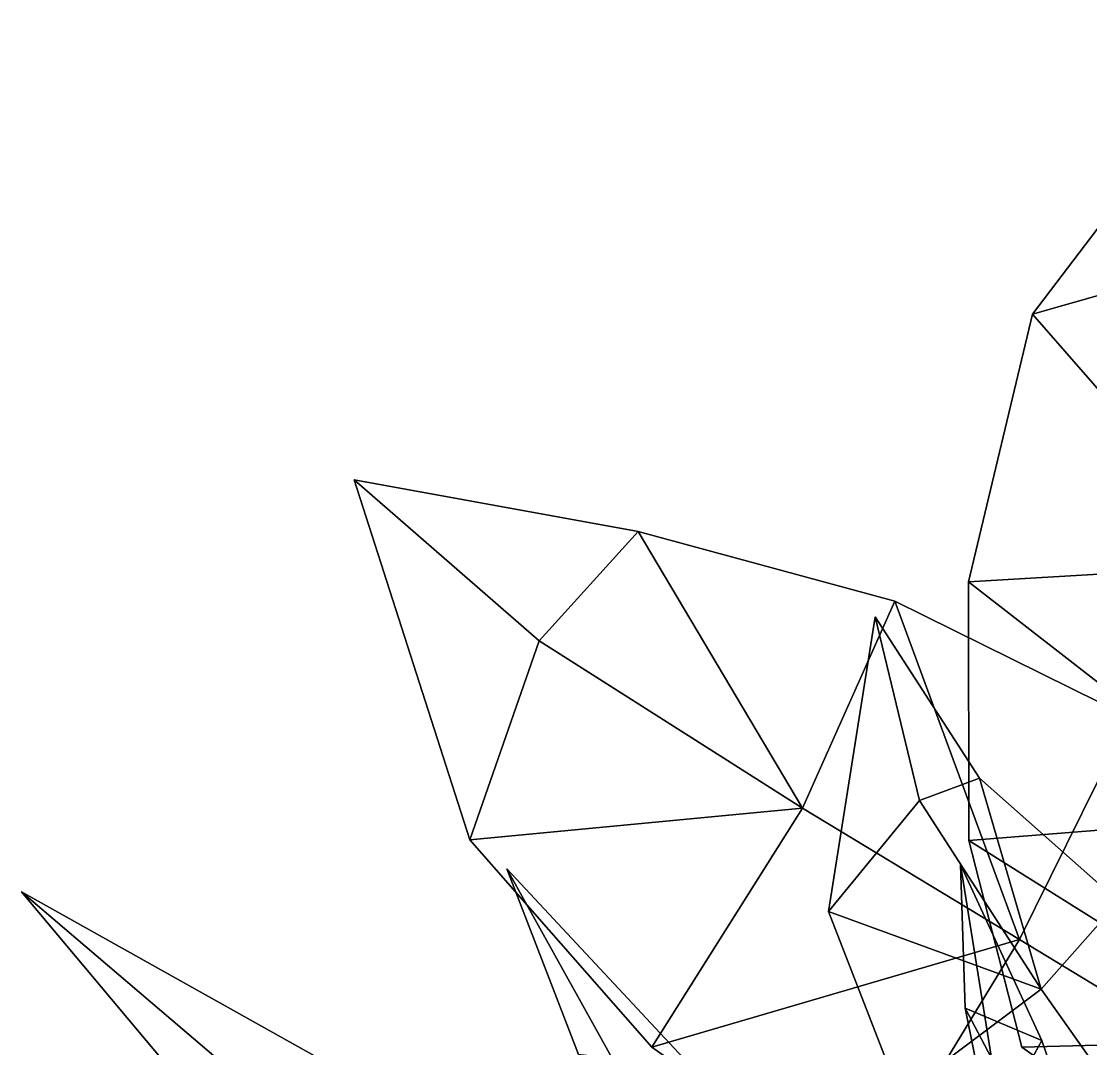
# Model space of a CAD drawing. Header units: metres. Extents: x -219 to 389, y -251 to 301.
# Drawn here: x -205.1 to 12.5, y 91.9 to 300.9 of the extents above; entities that cross this region are included whole.
import ezdxf

# ---------------------------------------------------------------- set-up
doc = ezdxf.new("R2010")
doc.units = ezdxf.units.M

msp = doc.modelspace()

# ---------------------------------------------------------------- linework, layer by layer
at = {"layer": 'Breeder_Leaf', "color": 3}
for points in [[(0.7332, 241.353, 117.2961), (46.03684, 300.9256, 72.5139), (41.9604, 253.1052, 114.8083)], [(0.7332, 241.353, 117.2961), (41.9604, 253.1052, 114.8083), (46.03684, 300.9256, 72.5139)], [(45.3418, 190.2482, 129.6943), (0.7332, 241.353, 117.2961), (41.9604, 253.1052, 114.8083)], [(45.3418, 190.2482, 129.6943), (41.9604, 253.1052, 114.8083), (0.7332, 241.353, 117.2961)], [(-12.2993, 186.8339, 120.4894), (0.7332, 241.353, 117.2961), (45.3418, 190.2482, 129.6943)], [(-12.2993, 186.8339, 120.4894), (45.3418, 190.2482, 129.6943), (0.7332, 241.353, 117.2961)], [(-113.8516, 134.3555, 123.3804), (-137.3377, 207.6249, 82.3104), (-99.712, 174.8899, 122.3722)], [(-113.8516, 134.3555, 123.3804), (-99.712, 174.8899, 122.3722), (-137.3377, 207.6249, 82.3104)], [(-137.3377, 207.6249, 82.3104), (-79.5876, 197.0979, 151.5078), (-99.712, 174.8899, 122.3722)], [(-137.3377, 207.6249, 82.3104), (-99.712, 174.8899, 122.3722), (-79.5876, 197.0979, 151.5078)], [(-99.712, 174.8899, 122.3722), (-79.5876, 197.0979, 151.5078), (-46.1135, 140.7981, 134.5779)], [(-99.712, 174.8899, 122.3722), (-46.1135, 140.7981, 134.5779), (-79.5876, 197.0979, 151.5078)], [(-46.1135, 140.7981, 134.5779), (-79.5876, 197.0979, 151.5078), (-27.3208, 182.939, 163.4897)], [(-46.1135, 140.7981, 134.5779), (-27.3208, 182.939, 163.4897), (-79.5876, 197.0979, 151.5078)], [(49.1684, 139.0952, 138.5596), (-12.2993, 186.8339, 120.4894), (45.3418, 190.2482, 129.6943)], [(49.1684, 139.0952, 138.5596), (45.3418, 190.2482, 129.6943), (-12.2993, 186.8339, 120.4894)], [(-12.2586, 134.2177, 123.2649), (-12.2993, 186.8339, 120.4894), (49.1684, 139.0952, 138.5596)], [(-12.2586, 134.2177, 123.2649), (49.1684, 139.0952, 138.5596), (-12.2993, 186.8339, 120.4894)], [(-27.3208, 182.939, 163.4897), (-1.9467, 114.0754, 141.2911), (-46.1135, 140.7981, 134.5779)], [(-27.3208, 182.939, 163.4897), (-46.1135, 140.7981, 134.5779), (-1.9467, 114.0754, 141.2911)], [(-1.9467, 114.0754, 141.2911), (-27.3208, 182.939, 163.4897), (20.4759, 159.337, 164.4415)], [(-1.9467, 114.0754, 141.2911), (20.4759, 159.337, 164.4415), (-27.3208, 182.939, 163.4897)], [(-40.8076, 119.7713, 214.1397), (-31.3347, 179.7107, 198.9133), (-22.2962, 142.3448, 223.9708)], [(-40.8076, 119.7713, 214.1397), (-22.2962, 142.3448, 223.9708), (-31.3347, 179.7107, 198.9133)], [(-31.3347, 179.7107, 198.9133), (-10.09383, 146.9149, 250.975), (-22.2962, 142.3448, 223.9708)], [(-31.3347, 179.7107, 198.9133), (-22.2962, 142.3448, 223.9708), (-10.09383, 146.9149, 250.975)], [(-46.1135, 140.7981, 134.5779), (-113.8516, 134.3555, 123.3804), (-99.712, 174.8899, 122.3722)], [(-46.1135, 140.7981, 134.5779), (-99.712, 174.8899, 122.3722), (-113.8516, 134.3555, 123.3804)], [(20.4759, 159.337, 164.4415), (37.3012, 90.2797, 147.376), (-1.9467, 114.0754, 141.2911)], [(20.4759, 159.337, 164.4415), (-1.9467, 114.0754, 141.2911), (37.3012, 90.2797, 147.376)], [(-22.2962, 142.3448, 223.9708), (-10.09383, 146.9149, 250.975), (2.4533, 103.965, 232.186)], [(-22.2962, 142.3448, 223.9708), (2.4533, 103.965, 232.186), (-10.09383, 146.9149, 250.975)], [(2.4533, 103.965, 232.186), (-10.09383, 146.9149, 250.975), (18.3133, 121.8328, 263.0873)], [(2.4533, 103.965, 232.186), (18.3133, 121.8328, 263.0873), (-10.09383, 146.9149, 250.975)], [(2.4533, 103.965, 232.186), (-40.8076, 119.7713, 214.1397), (-22.2962, 142.3448, 223.9708)], [(2.4533, 103.965, 232.186), (-22.2962, 142.3448, 223.9708), (-40.8076, 119.7713, 214.1397)], [(-76.7907, 92.1819, 123.8876), (-113.8516, 134.3555, 123.3804), (-46.1135, 140.7981, 134.5779)], [(-76.7907, 92.1819, 123.8876), (-46.1135, 140.7981, 134.5779), (-113.8516, 134.3555, 123.3804)], [(-1.9467, 114.0754, 141.2911), (-76.7907, 92.1819, 123.8876), (-46.1135, 140.7981, 134.5779)], [(-1.9467, 114.0754, 141.2911), (-46.1135, 140.7981, 134.5779), (-76.7907, 92.1819, 123.8876)], [(52.5317, 93.6159, 146.559), (-12.2586, 134.2177, 123.2649), (49.1684, 139.0952, 138.5596)], [(52.5317, 93.6159, 146.559), (49.1684, 139.0952, 138.5596), (-12.2586, 134.2177, 123.2649)], [(52.5317, 93.6159, 146.559), (-1.4634, 92.1722, 129.1694), (-12.2586, 134.2177, 123.2649)], [(52.5317, 93.6159, 146.559), (-12.2586, 134.2177, 123.2649), (-1.4634, 92.1722, 129.1694)], [(-26.2725, 82.3817, 210.546), (-40.8076, 119.7713, 214.1397), (2.4533, 103.965, 232.186)], [(-26.2725, 82.3817, 210.546), (2.4533, 103.965, 232.186), (-40.8076, 119.7713, 214.1397)], [(18.3133, 121.8328, 263.0873), (23.8307, 73.7277, 236.999), (2.4533, 103.965, 232.186)], [(18.3133, 121.8328, 263.0873), (2.4533, 103.965, 232.186), (23.8307, 73.7277, 236.999)], [(-33.7487, 61.7954, 124.3661), (-76.7907, 92.1819, 123.8876), (-1.9467, 114.0754, 141.2911)], [(-33.7487, 61.7954, 124.3661), (-1.9467, 114.0754, 141.2911), (-76.7907, 92.1819, 123.8876)], [(37.3012, 90.2797, 147.376), (-33.7487, 61.7954, 124.3661), (-1.9467, 114.0754, 141.2911)], [(37.3012, 90.2797, 147.376), (-1.9467, 114.0754, 141.2911), (-33.7487, 61.7954, 124.3661)], [(23.8307, 73.7277, 236.999), (-26.2725, 82.3817, 210.546), (2.4533, 103.965, 232.186)], [(23.8307, 73.7277, 236.999), (2.4533, 103.965, 232.186), (-26.2725, 82.3817, 210.546)], [(52.5317, 93.6159, 146.559), (29.0427, 70.5934, 121.6715), (-1.4634, 92.1722, 129.1694)], [(52.5317, 93.6159, 146.559), (-1.4634, 92.1722, 129.1694), (29.0427, 70.5934, 121.6715)]]:
    msp.add_3dface(points, dxfattribs=at)
at = {"layer": 'Breeder_Stipule', "color": 3}
for points in [[(-91.6759, 90.6733, 193.8404), (-80.3562, 81.8575, 172.865), (-106.2897, 128.4508, 190.5876)], [(-91.6759, 90.6733, 193.8404), (-106.2897, 128.4508, 190.5876), (-80.3562, 81.8575, 172.865)], [(-68.4329, 87.8676, 209.3585), (-91.6759, 90.6733, 193.8404), (-106.2897, 128.4508, 190.5876)], [(-68.4329, 87.8676, 209.3585), (-106.2897, 128.4508, 190.5876), (-91.6759, 90.6733, 193.8404)], [(-12.9738, 100.0952, 275.3795), (-7.6257, 89.9257, 260.8093), (-13.9259, 129.3247, 270.3715)], [(-12.9738, 100.0952, 275.3795), (-13.9259, 129.3247, 270.3715), (-7.6257, 89.9257, 260.8093)], [(2.5793, 93.5494, 287.035), (-12.9738, 100.0952, 275.3795), (-13.9259, 129.3247, 270.3715)], [(2.5793, 93.5494, 287.035), (-13.9259, 129.3247, 270.3715), (-12.9738, 100.0952, 275.3795)], [(-168.8023, 80.4674, 98.08348), (-148.429, 75.4472, 69.5393), (-205.0992, 123.7526, 93.8547)], [(-168.8023, 80.4674, 98.08348), (-205.0992, 123.7526, 93.8547), (-148.429, 75.4472, 69.5393)], [(-138.0312, 86.2922, 121.5855), (-168.8023, 80.4674, 98.08348), (-205.0992, 123.7526, 93.8547)], [(-138.0312, 86.2922, 121.5855), (-205.0992, 123.7526, 93.8547), (-168.8023, 80.4674, 98.08348)], [(-7.8077, 74.5206, 278.9699), (-7.6257, 89.9257, 260.8093), (-12.9738, 100.0952, 275.3795)], [(-7.8077, 74.5206, 278.9699), (-12.9738, 100.0952, 275.3795), (-7.6257, 89.9257, 260.8093)], [(2.5793, 93.5494, 287.035), (-7.8077, 74.5206, 278.9699), (-12.9738, 100.0952, 275.3795)], [(2.5793, 93.5494, 287.035), (-12.9738, 100.0952, 275.3795), (-7.8077, 74.5206, 278.9699)], [(2.5793, 93.5494, 287.035), (11.2587, 68.3649, 294.6396), (-7.8077, 74.5206, 278.9699)], [(2.5793, 93.5494, 287.035), (-7.8077, 74.5206, 278.9699), (11.2587, 68.3649, 294.6396)]]:
    msp.add_3dface(points, dxfattribs=at)

doc.saveas('drawing.dxf')
